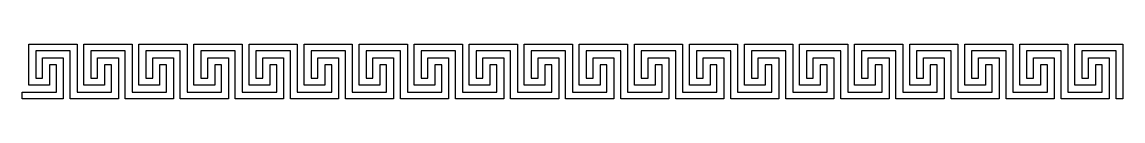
# Model space of a CAD drawing. Extents: x -500 to 500, y -25 to 25.
import ezdxf

# ---------------------------------------------------------------- set-up
doc = ezdxf.new("R2010")
doc.units = 0
doc.header["$MEASUREMENT"] = 0
doc.layers.get('0').update_dxf_attribs({"linetype": 'CONTINUOUS'})

msp = doc.modelspace()

# ---------------------------------------------------------------- linework, layer by layer
msp.add_lwpolyline([(-500, -18.7), (-468.8, -18.7), (-468.8, 6.2), (-475, 6.2), (-475, -12.5), (-493.8, -12.5), (-493.8, 25), (-450, 25), (-450, -18.7), (-418.8, -18.7), (-418.8, 6.2), (-425, 6.2), (-425, -12.5), (-443.8, -12.5), (-443.8, 25), (-400, 25), (-400, -18.7), (-368.8, -18.7), (-368.8, 6.2), (-375, 6.2), (-375, -12.5), (-393.8, -12.5), (-393.8, 25), (-350, 25), (-350, -18.7), (-318.8, -18.7), (-318.8, 6.2), (-325, 6.2), (-325, -12.5), (-343.8, -12.5), (-343.8, 25), (-300, 25), (-300, -18.7), (-268.7, -18.7), (-268.7, 6.2), (-275, 6.2), (-275, -12.5), (-293.7, -12.5), (-293.7, 25), (-250, 25), (-250, -18.7), (-218.7, -18.7), (-218.7, 6.2), (-225, 6.2), (-225, -12.5), (-243.7, -12.5), (-243.7, 25), (-200, 25), (-200, -18.7), (-168.8, -18.7), (-168.8, 6.2), (-175, 6.2), (-175, -12.5), (-193.8, -12.5), (-193.8, 25), (-150, 25), (-150, -18.7), (-118.8, -18.7), (-118.8, 6.2), (-125, 6.2), (-125, -12.5), (-143.8, -12.5), (-143.8, 25), (-100, 25), (-100, -18.7), (-68.8, -18.7), (-68.8, 6.2), (-75, 6.2), (-75, -12.5), (-93.8, -12.5), (-93.8, 25), (-50, 25), (-50, -18.7), (-18.8, -18.7), (-18.8, 6.2), (-25, 6.2), (-25, -12.5), (-43.8, -12.5), (-43.8, 25), (0, 25), (0, -18.7), (31.3, -18.7), (31.3, 6.2), (25, 6.2), (25, -12.5), (6.2, -12.5), (6.2, 25), (50, 25), (50, -18.7), (81.3, -18.7), (81.3, 6.2), (75, 6.2), (75, -12.5), (56.3, -12.5), (56.3, 25), (100, 25), (100, -18.7), (131.2, -18.7), (131.2, 6.2), (125, 6.2), (125, -12.5), (106.3, -12.5), (106.3, 25), (150, 25), (150, -18.7), (181.2, -18.7), (181.2, 6.2), (175, 6.2), (175, -12.5), (156.2, -12.5), (156.2, 25), (200, 25), (200, -18.7), (231.2, -18.7), (231.2, 6.2), (225, 6.2), (225, -12.5), (206.2, -12.5), (206.2, 25), (250, 25), (250, -18.7), (281.2, -18.7), (281.2, 6.2), (275, 6.2), (275, -12.5), (256.2, -12.5), (256.2, 25), (300, 25), (300, -18.7), (331.3, -18.7), (331.3, 6.2), (325, 6.2), (325, -12.5), (306.3, -12.5), (306.3, 25), (350, 25), (350, -18.7), (381.3, -18.7), (381.3, 6.2), (375, 6.2), (375, -12.5), (356.3, -12.5), (356.3, 25), (400, 25), (400, -18.7), (431.3, -18.7), (431.3, 6.2), (425, 6.2), (425, -12.5), (406.3, -12.5), (406.3, 25), (450, 25), (450, -18.7), (481.2, -18.7), (481.2, 6.2), (475, 6.2), (475, -12.5), (456.3, -12.5), (456.3, 25), (500, 25), (500, -18.7), (500, -18.7), (500, -25), (500, -25), (493.7, -25), (493.7, 18.7), (462.5, 18.7), (462.5, -6.2), (468.8, -6.2), (468.8, 12.5), (487.5, 12.5), (487.5, -25), (443.8, -25), (443.8, 18.7), (412.5, 18.7), (412.5, -6.2), (418.8, -6.2), (418.8, 12.5), (437.5, 12.5), (437.5, -25), (400, -25), (393.8, -25), (393.8, 18.7), (362.5, 18.7), (362.5, -6.2), (368.8, -6.2), (368.8, 12.5), (387.5, 12.5), (387.5, -25), (343.8, -25), (343.8, 18.7), (312.5, 18.7), (312.5, -6.2), (318.8, -6.2), (318.8, 12.5), (337.5, 12.5), (337.5, -25), (300, -25), (300, -25), (293.7, -25), (293.7, 18.7), (262.5, 18.7), (262.5, -6.2), (268.7, -6.2), (268.7, 12.5), (287.5, 12.5), (287.5, -25), (243.7, -25), (243.7, 18.7), (212.5, 18.7), (212.5, -6.2), (218.7, -6.2), (218.7, 12.5), (237.5, 12.5), (237.5, -25), (200, -25), (193.7, -25), (193.7, 18.7), (162.5, 18.7), (162.5, -6.2), (168.7, -6.2), (168.7, 12.5), (187.5, 12.5), (187.5, -25), (143.7, -25), (143.7, 18.7), (112.5, 18.7), (112.5, -6.2), (118.8, -6.2), (118.8, 12.5), (137.5, 12.5), (137.5, -25), (100, -25), (93.8, -25), (93.8, 18.7), (62.5, 18.7), (62.5, -6.2), (68.8, -6.2), (68.8, 12.5), (87.5, 12.5), (87.5, -25), (43.8, -25), (43.8, 18.7), (12.5, 18.7), (12.5, -6.2), (18.7, -6.2), (18.7, 12.5), (37.5, 12.5), (37.5, -25), (0, -25), (0, -25), (-6.3, -25), (-6.3, 18.7), (-37.5, 18.7), (-37.5, -6.2), (-31.3, -6.2), (-31.3, 12.5), (-12.5, 12.5), (-12.5, -25), (-56.3, -25), (-56.3, 18.7), (-87.5, 18.7), (-87.5, -6.2), (-81.3, -6.2), (-81.3, 12.5), (-62.5, 12.5), (-62.5, -25), (-100, -25), (-106.3, -25), (-106.3, 18.7), (-137.5, 18.7), (-137.5, -6.2), (-131.3, -6.2), (-131.3, 12.5), (-112.5, 12.5), (-112.5, -25), (-156.3, -25), (-156.3, 18.7), (-187.5, 18.7), (-187.5, -6.2), (-181.3, -6.2), (-181.3, 12.5), (-162.5, 12.5), (-162.5, -25), (-200, -25), (-206.2, -25), (-206.2, 18.7), (-237.5, 18.7), (-237.5, -6.2), (-231.2, -6.2), (-231.2, 12.5), (-212.5, 12.5), (-212.5, -25), (-256.2, -25), (-256.2, 18.7), (-287.5, 18.7), (-287.5, -6.2), (-281.2, -6.2), (-281.2, 12.5), (-262.5, 12.5), (-262.5, -25), (-300, -25), (-300, -25), (-306.3, -25), (-306.3, 18.7), (-337.5, 18.7), (-337.5, -6.2), (-331.3, -6.2), (-331.3, 12.5), (-312.5, 12.5), (-312.5, -25), (-356.3, -25), (-356.3, 18.7), (-387.5, 18.7), (-387.5, -6.2), (-381.3, -6.2), (-381.3, 12.5), (-362.5, 12.5), (-362.5, -25), (-400, -25), (-406.3, -25), (-406.3, 18.7), (-437.5, 18.7), (-437.5, -6.2), (-431.3, -6.2), (-431.3, 12.5), (-412.5, 12.5), (-412.5, -25), (-456.3, -25), (-456.3, 18.7), (-487.5, 18.7), (-487.5, -6.2), (-481.3, -6.2), (-481.3, 12.5), (-462.5, 12.5), (-462.5, -25), (-500, -25)], close=True)

doc.saveas('drawing.dxf')
